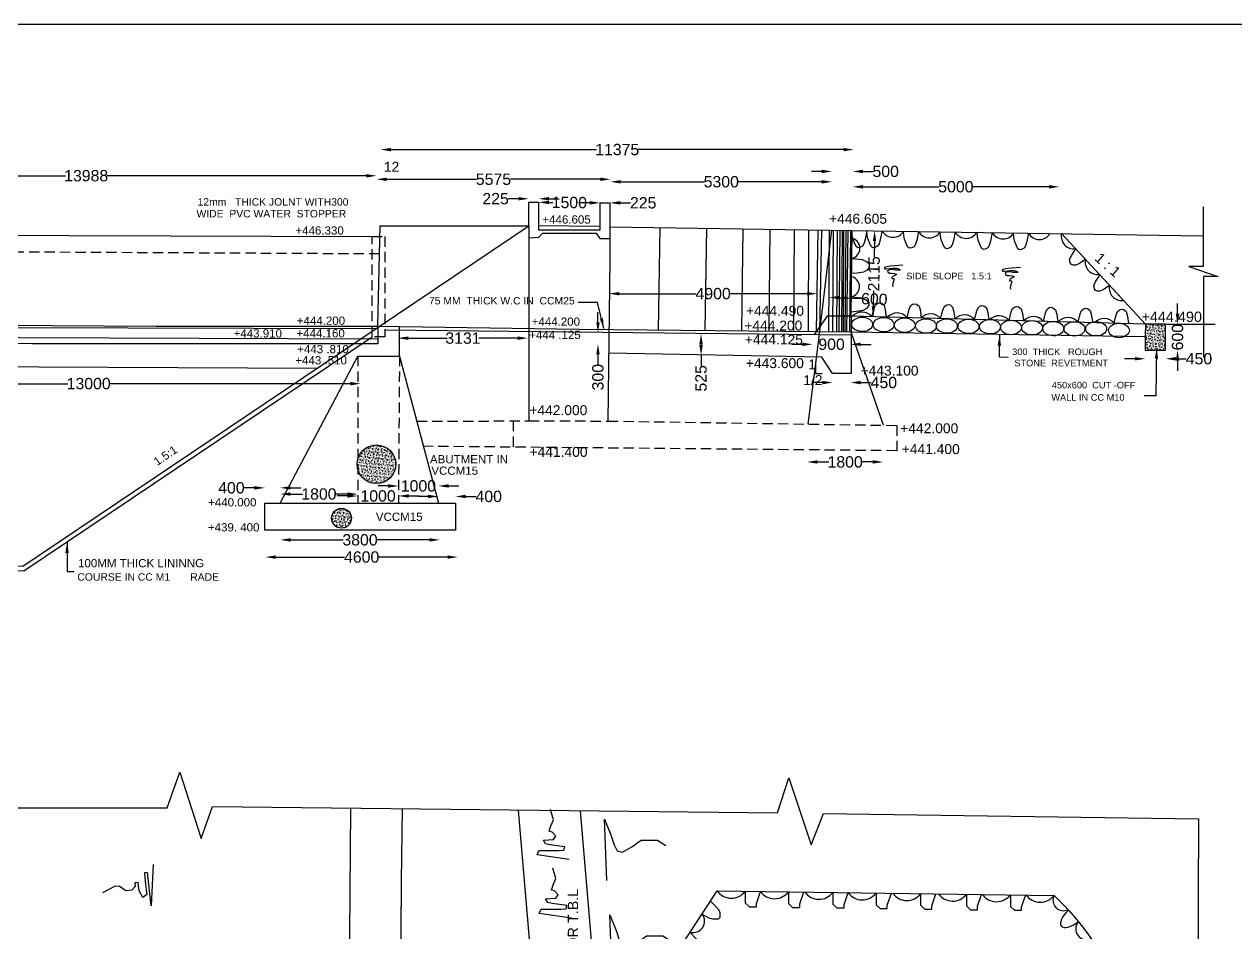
# Model space of a CAD drawing. Header units: millimetres. Extents: x 980 to 97004, y 2189 to 66609.
# Drawn here: x 49971 to 79366, y 44571 to 66609 of the extents above; entities that cross this region are included whole.
import ezdxf

# ---------------------------------------------------------------- set-up
doc = ezdxf.new("R2010")
doc.units = ezdxf.units.MM
doc.header["$MEASUREMENT"] = 0
doc.linetypes.add('DASHED', pattern=[0.75, 0.5, -0.25])
for name, color, linetype in [('DIM', 7, 'Continuous'), ('DWG', 7, 'Continuous'), ('TEXT', 7, 'Continuous')]:
    doc.layers.add(name, color=color, linetype=linetype)
doc.styles.get("Standard").update_dxf_attribs({"font": 'arial.ttf'})
doc.dimstyles.new('Civil', dxfattribs={"dimtxt": 275, "dimasz": 250, "dimexe": 0.1, "dimexo": 0.0625, "dimgap": 0.09, "dimtad": 0, "dimdec": 0, "dimzin": 12, "dimdsep": 46, "dimtxsty": 'Standard', "dimcen": 0.1, "dimse1": 1, "dimse2": 1, "dimadec": 0, "dimazin": 2, "dimtfac": 1, "dimtdec": 0, "dimtofl": 0, "dimtmove": 0, "dimatfit": 3, "dimfxl": 1, "dimfrac": 1, "dimtolj": 1, "dimtzin": 0, "dimarcsym": 0})

# ---------------------------------------------------------------- blocks, each defined once
blk = doc.blocks.new('*D17')
at = {"layer": 'Defpoints', "color": 0, "transparency": 16777216}
for p in [(44431, 62929), (58518, 62933), (58518, 62929)]:
    blk.add_point(p, dxfattribs=at)
at = {"layer": 'DIM', "color": 0, "lineweight": -2, "transparency": 16777216}
for p, q in [((44681, 62933), (50969, 62933)), ((58268, 62933), (51979, 62933))]:
    blk.add_line(p, q, dxfattribs=at)
at = {"layer": 'DIM', "color": 0, "transparency": 16777216}
for points in [[(44681, 62974), (44681, 62891), (44431, 62933)], [(58268, 62974), (58268, 62891), (58518, 62933)]]:
    blk.add_solid(points, dxfattribs=at)
at = {"layer": 'DIM', "color": 0, "transparency": 16777216, "insert": (51474, 62933), "char_height": 275, "attachment_point": 5}
blk.add_mtext('\\A1;13988', dxfattribs=at)
blk = doc.blocks.new('*D18')
at = {"layer": 'Defpoints', "color": 0, "transparency": 16777216}
for p in [(58518, 62933), (64195, 62933), (64195, 62847)]:
    blk.add_point(p, dxfattribs=at)
at = {"layer": 'DIM', "color": 0, "lineweight": -2, "transparency": 16777216}
for p, q in [((58768, 62847), (60945, 62847)), ((63945, 62847), (61768, 62847))]:
    blk.add_line(p, q, dxfattribs=at)
at = {"layer": 'DIM', "color": 0, "transparency": 16777216}
for points in [[(58768, 62889), (58768, 62805), (58518, 62847)], [(63945, 62889), (63945, 62805), (64195, 62847)]]:
    blk.add_solid(points, dxfattribs=at)
at = {"layer": 'DIM', "color": 0, "transparency": 16777216, "insert": (61356, 62847), "char_height": 275, "attachment_point": 5}
blk.add_mtext('\\A1;5575', dxfattribs=at)
blk = doc.blocks.new('*D19')
at = {"layer": 'Defpoints', "color": 0, "transparency": 16777216}
for p in [(64195, 62847), (69570, 62847), (69570, 62787)]:
    blk.add_point(p, dxfattribs=at)
at = {"layer": 'DIM', "color": 0, "lineweight": -2, "transparency": 16777216}
for p, q in [((64445, 62787), (66472, 62787)), ((69320, 62787), (67293, 62787))]:
    blk.add_line(p, q, dxfattribs=at)
at = {"layer": 'DIM', "color": 0, "transparency": 16777216}
for points in [[(64445, 62829), (64445, 62745), (64195, 62787)], [(69320, 62829), (69320, 62745), (69570, 62787)]]:
    blk.add_solid(points, dxfattribs=at)
at = {"layer": 'DIM', "color": 0, "transparency": 16777216, "insert": (66883, 62787), "char_height": 275, "attachment_point": 5}
blk.add_mtext('\\A1;5300', dxfattribs=at)
blk = doc.blocks.new('*D20')
at = {"layer": 'Defpoints', "color": 0, "transparency": 16777216}
for p in [(58616, 63580), (70099, 63580), (70099, 63568)]:
    blk.add_point(p, dxfattribs=at)
at = {"layer": 'DIM', "color": 0, "lineweight": -2, "transparency": 16777216}
for p, q in [((58866, 63568), (63852, 63568)), ((69849, 63568), (64863, 63568))]:
    blk.add_line(p, q, dxfattribs=at)
at = {"layer": 'DIM', "color": 0, "transparency": 16777216}
for points in [[(58866, 63609), (58866, 63526), (58616, 63568)], [(69849, 63609), (69849, 63526), (70099, 63568)]]:
    blk.add_solid(points, dxfattribs=at)
at = {"layer": 'DIM', "color": 0, "transparency": 16777216, "insert": (64358, 63568), "char_height": 275, "attachment_point": 5}
blk.add_mtext('\\A1;11375', dxfattribs=at)
blk = doc.blocks.new('*D21')
at = {"layer": 'Defpoints', "color": 0, "transparency": 16777216}
for p in [(70068, 63038), (69570, 62787), (70068, 62787)]:
    blk.add_point(p, dxfattribs=at)
at = {"layer": 'DIM', "color": 0, "lineweight": -2, "transparency": 16777216}
for p, q in [((69320, 63038), (69070, 63038)), ((70318, 63038), (70568, 63038))]:
    blk.add_line(p, q, dxfattribs=at)
at = {"layer": 'DIM', "color": 0, "transparency": 16777216}
for points in [[(69320, 63080), (69320, 62997), (69570, 63038)], [(70318, 63080), (70318, 62997), (70068, 63038)]]:
    blk.add_solid(points, dxfattribs=at)
at = {"layer": 'DIM', "color": 0, "transparency": 16777216, "insert": (70872, 63038), "char_height": 275, "attachment_point": 5}
blk.add_mtext('\\A1;500', dxfattribs=at)
blk = doc.blocks.new('*D22')
at = {"layer": 'Defpoints', "color": 0, "transparency": 16777216}
for p in [(70068, 62787), (75082, 62787), (75082, 62666)]:
    blk.add_point(p, dxfattribs=at)
at = {"layer": 'DIM', "color": 0, "lineweight": -2, "transparency": 16777216}
for p, q in [((70318, 62666), (72165, 62666)), ((74832, 62666), (72986, 62666))]:
    blk.add_line(p, q, dxfattribs=at)
at = {"layer": 'DIM', "color": 0, "transparency": 16777216}
for points in [[(70318, 62708), (70318, 62624), (70068, 62666)], [(74832, 62708), (74832, 62624), (75082, 62666)]]:
    blk.add_solid(points, dxfattribs=at)
at = {"layer": 'DIM', "color": 0, "transparency": 16777216, "insert": (72575, 62666), "char_height": 275, "attachment_point": 5}
blk.add_mtext('\\A1;5000', dxfattribs=at)
blk = doc.blocks.new('*D23')
at = {"layer": 'Defpoints', "color": 0, "transparency": 16777216}
for p in [(64163, 60049), (69209, 60073), (69209, 60049)]:
    blk.add_point(p, dxfattribs=at)
at = {"layer": 'DIM', "color": 0, "lineweight": -2, "transparency": 16777216}
for p, q in [((64413, 60073), (66270, 60073)), ((68959, 60073), (67102, 60073))]:
    blk.add_line(p, q, dxfattribs=at)
at = {"layer": 'DIM', "color": 0, "transparency": 16777216}
for points in [[(64413, 60114), (64413, 60031), (64163, 60073)], [(68959, 60114), (68959, 60031), (69209, 60073)]]:
    blk.add_solid(points, dxfattribs=at)
at = {"layer": 'DIM', "color": 0, "transparency": 16777216, "insert": (66686, 60073), "char_height": 275, "attachment_point": 5}
blk.add_mtext('\\A1;4900', dxfattribs=at)
blk = doc.blocks.new('*D24')
at = {"layer": 'Defpoints', "color": 0, "transparency": 16777216}
for p in [(69098, 58828), (70018, 58844), (70018, 58828)]:
    blk.add_point(p, dxfattribs=at)
at = {"layer": 'DIM', "color": 0, "lineweight": -2, "transparency": 16777216}
for p, q in [((68848, 58844), (68598, 58844)), ((70268, 58844), (70518, 58844))]:
    blk.add_line(p, q, dxfattribs=at)
at = {"layer": 'DIM', "color": 0, "transparency": 16777216}
for points in [[(68848, 58886), (68848, 58803), (69098, 58844)], [(70268, 58886), (70268, 58803), (70018, 58844)]]:
    blk.add_solid(points, dxfattribs=at)
at = {"layer": 'DIM', "color": 0, "transparency": 16777216, "insert": (69558, 58844), "char_height": 275, "attachment_point": 5}
blk.add_mtext('\\A1;900', dxfattribs=at)
blk = doc.blocks.new('*D25')
at = {"layer": 'Defpoints', "color": 0, "transparency": 16777216}
for p in [(66329, 59098), (66329, 58575), (66392, 58575)]:
    blk.add_point(p, dxfattribs=at)
at = {"layer": 'DIM', "color": 0, "lineweight": -2, "transparency": 16777216}
for p, q in [((66392, 58848), (66392, 58825)), ((66392, 58575), (66392, 58325))]:
    blk.add_line(p, q, dxfattribs=at)
at = {"layer": 'DIM', "color": 0, "transparency": 16777216}
for points in [[(66351, 58848), (66434, 58848), (66392, 59098)], [(66351, 58825), (66434, 58825), (66392, 58575)]]:
    blk.add_solid(points, dxfattribs=at)
at = {"layer": 'DIM', "color": 0, "transparency": 16777216, "insert": (66392, 58020), "char_height": 275, "attachment_point": 5, "rotation": 90}
blk.add_mtext('\\A1;525', dxfattribs=at)
blk = doc.blocks.new('*D26')
at = {"layer": 'Defpoints', "color": 0, "transparency": 16777216}
for p in [(69582, 57925), (70018, 57925), (70018, 57917)]:
    blk.add_point(p, dxfattribs=at)
at = {"layer": 'DIM', "color": 0, "lineweight": -2, "transparency": 16777216}
for p, q in [((69332, 57917), (69082, 57917)), ((70268, 57917), (70518, 57917))]:
    blk.add_line(p, q, dxfattribs=at)
at = {"layer": 'DIM', "color": 0, "transparency": 16777216}
for points in [[(69332, 57959), (69332, 57875), (69582, 57917)], [(70268, 57959), (70268, 57875), (70018, 57917)]]:
    blk.add_solid(points, dxfattribs=at)
at = {"layer": 'DIM', "color": 0, "transparency": 16777216, "insert": (70827, 57917), "char_height": 275, "attachment_point": 5}
blk.add_mtext('\\A1;450', dxfattribs=at)
blk = doc.blocks.new('*D27')
at = {"layer": 'Defpoints', "color": 0, "transparency": 16777216}
for p in [(63939, 59128), (63891, 58851), (63939, 58851)]:
    blk.add_point(p, dxfattribs=at)
at = {"layer": 'DIM', "color": 0, "lineweight": -2, "transparency": 16777216}
for p, q in [((63891, 59378), (63891, 59628)), ((63891, 58601), (63891, 58351))]:
    blk.add_line(p, q, dxfattribs=at)
at = {"layer": 'DIM', "color": 0, "transparency": 16777216}
for points in [[(63850, 59378), (63933, 59378), (63891, 59128)], [(63850, 58601), (63933, 58601), (63891, 58851)]]:
    blk.add_solid(points, dxfattribs=at)
at = {"layer": 'DIM', "color": 0, "transparency": 16777216, "insert": (63891, 58047), "char_height": 275, "attachment_point": 5, "rotation": 90}
blk.add_mtext('\\A1;300', dxfattribs=at)
blk = doc.blocks.new('*D28')
at = {"layer": 'Defpoints', "color": 0, "transparency": 16777216}
for p in [(59042, 58941), (62189, 58994), (62189, 58941)]:
    blk.add_point(p, dxfattribs=at)
at = {"layer": 'DIM', "color": 0, "lineweight": -2, "transparency": 16777216}
for p, q in [((59292, 58994), (60231, 58994)), ((61939, 58994), (61000, 58994))]:
    blk.add_line(p, q, dxfattribs=at)
at = {"layer": 'DIM', "color": 0, "transparency": 16777216}
for points in [[(59292, 59036), (59292, 58952), (59042, 58994)], [(61939, 59036), (61939, 58952), (62189, 58994)]]:
    blk.add_solid(points, dxfattribs=at)
at = {"layer": 'DIM', "color": 0, "transparency": 16777216, "insert": (60616, 58994), "char_height": 275, "attachment_point": 5}
blk.add_mtext('\\A1;3131', dxfattribs=at)
blk = doc.blocks.new('*D29')
at = {"layer": 'Defpoints', "color": 0, "transparency": 16777216}
for p in [(68966, 55945), (70809, 55991), (70809, 55945)]:
    blk.add_point(p, dxfattribs=at)
at = {"layer": 'DIM', "color": 0, "lineweight": -2, "transparency": 16777216}
for p, q in [((69216, 55991), (69490, 55991)), ((70559, 55991), (70285, 55991))]:
    blk.add_line(p, q, dxfattribs=at)
at = {"layer": 'DIM', "color": 0, "transparency": 16777216}
for points in [[(69216, 56033), (69216, 55950), (68966, 55991)], [(70559, 56033), (70559, 55950), (70809, 55991)]]:
    blk.add_solid(points, dxfattribs=at)
at = {"layer": 'DIM', "color": 0, "transparency": 16777216, "insert": (69888, 55991), "char_height": 275, "attachment_point": 5}
blk.add_mtext('\\A1;1800', dxfattribs=at)
blk = doc.blocks.new('*D30')
at = {"layer": 'Defpoints', "color": 0, "transparency": 16777216}
for p in [(55822, 53765), (60494, 53765), (60494, 53684)]:
    blk.add_point(p, dxfattribs=at)
at = {"layer": 'DIM', "color": 0, "lineweight": -2, "transparency": 16777216}
for p, q in [((56072, 53684), (57743, 53684)), ((60244, 53684), (58574, 53684))]:
    blk.add_line(p, q, dxfattribs=at)
at = {"layer": 'DIM', "color": 0, "transparency": 16777216}
for points in [[(56072, 53725), (56072, 53642), (55822, 53684)], [(60244, 53725), (60244, 53642), (60494, 53684)]]:
    blk.add_solid(points, dxfattribs=at)
at = {"layer": 'DIM', "color": 0, "transparency": 16777216, "insert": (58158, 53684), "char_height": 275, "attachment_point": 5}
blk.add_mtext('\\A1;4600', dxfattribs=at)
blk = doc.blocks.new('*D31')
at = {"layer": 'Defpoints', "color": 0, "transparency": 16777216}
for p in [(56182, 54101), (60054, 54101), (60054, 54101)]:
    blk.add_point(p, dxfattribs=at)
at = {"layer": 'DIM', "color": 0, "lineweight": -2, "transparency": 16777216}
for p, q in [((56432, 54101), (57708, 54101)), ((59804, 54101), (58528, 54101))]:
    blk.add_line(p, q, dxfattribs=at)
at = {"layer": 'DIM', "color": 0, "transparency": 16777216}
for points in [[(56432, 54142), (56432, 54059), (56182, 54101)], [(59804, 54142), (59804, 54059), (60054, 54101)]]:
    blk.add_solid(points, dxfattribs=at)
at = {"layer": 'DIM', "color": 0, "transparency": 16777216, "insert": (58118, 54101), "char_height": 275, "attachment_point": 5}
blk.add_mtext('\\A1;3800', dxfattribs=at)
blk = doc.blocks.new('*D32')
at = {"layer": 'Defpoints', "color": 0, "transparency": 16777216}
for p in [(60019, 54989), (60432, 55154), (60432, 54989)]:
    blk.add_point(p, dxfattribs=at)
at = {"layer": 'DIM', "color": 0, "lineweight": -2, "transparency": 16777216}
for p, q in [((59769, 55154), (59519, 55154)), ((60682, 55154), (60932, 55154))]:
    blk.add_line(p, q, dxfattribs=at)
at = {"layer": 'DIM', "color": 0, "transparency": 16777216}
for points in [[(59769, 55196), (59769, 55113), (60019, 55154)], [(60682, 55196), (60682, 55113), (60432, 55154)]]:
    blk.add_solid(points, dxfattribs=at)
at = {"layer": 'DIM', "color": 0, "transparency": 16777216, "insert": (61241, 55154), "char_height": 275, "attachment_point": 5}
blk.add_mtext('\\A1;400', dxfattribs=at)
blk = doc.blocks.new('*D33')
at = {"layer": 'Defpoints', "color": 0, "transparency": 16777216}
for p in [(55806, 55363), (55806, 54989), (56181, 54989)]:
    blk.add_point(p, dxfattribs=at)
at = {"layer": 'DIM', "color": 0, "lineweight": -2, "transparency": 16777216}
for p, q in [((55556, 55363), (55306, 55363)), ((56431, 55363), (56681, 55363))]:
    blk.add_line(p, q, dxfattribs=at)
at = {"layer": 'DIM', "color": 0, "transparency": 16777216}
for points in [[(55556, 55405), (55556, 55321), (55806, 55363)], [(56431, 55405), (56431, 55321), (56181, 55363)]]:
    blk.add_solid(points, dxfattribs=at)
at = {"layer": 'DIM', "color": 0, "transparency": 16777216, "insert": (54997, 55363), "char_height": 275, "attachment_point": 5}
blk.add_mtext('\\A1;400', dxfattribs=at)
blk = doc.blocks.new('*D34')
at = {"layer": 'Defpoints', "color": 0, "transparency": 16777216}
for p in [(56181, 54989), (58061, 55212), (58061, 54989)]:
    blk.add_point(p, dxfattribs=at)
at = {"layer": 'DIM', "color": 0, "lineweight": -2, "transparency": 16777216}
for p, q in [((56431, 55212), (56724, 55212)), ((57811, 55212), (57519, 55212))]:
    blk.add_line(p, q, dxfattribs=at)
at = {"layer": 'DIM', "color": 0, "transparency": 16777216}
for points in [[(56431, 55254), (56431, 55171), (56181, 55212)], [(57811, 55254), (57811, 55171), (58061, 55212)]]:
    blk.add_solid(points, dxfattribs=at)
at = {"layer": 'DIM', "color": 0, "transparency": 16777216, "insert": (57121, 55212), "char_height": 275, "attachment_point": 5}
blk.add_mtext('\\A1;1800', dxfattribs=at)
blk = doc.blocks.new('*D35')
at = {"layer": 'Defpoints', "color": 0, "transparency": 16777216}
for p in [(58061, 54989), (59050, 55166), (59050, 54989)]:
    blk.add_point(p, dxfattribs=at)
at = {"layer": 'DIM', "color": 0, "lineweight": -2, "transparency": 16777216}
for p, q in [((57811, 55166), (57561, 55166)), ((59300, 55166), (59550, 55166))]:
    blk.add_line(p, q, dxfattribs=at)
at = {"layer": 'DIM', "color": 0, "transparency": 16777216}
for points in [[(57811, 55207), (57811, 55124), (58061, 55166)], [(59300, 55207), (59300, 55124), (59050, 55166)]]:
    blk.add_solid(points, dxfattribs=at)
at = {"layer": 'DIM', "color": 0, "transparency": 16777216, "insert": (58556, 55166), "char_height": 275, "attachment_point": 5}
blk.add_mtext('\\A1;1000', dxfattribs=at)
blk = doc.blocks.new('*D36')
at = {"layer": 'Defpoints', "color": 0, "transparency": 16777216}
for p in [(60019, 55409), (59050, 54989), (60019, 54989)]:
    blk.add_point(p, dxfattribs=at)
at = {"layer": 'DIM', "color": 0, "lineweight": -2, "transparency": 16777216}
for p, q in [((58800, 55409), (58550, 55409)), ((60269, 55409), (60519, 55409))]:
    blk.add_line(p, q, dxfattribs=at)
at = {"layer": 'DIM', "color": 0, "transparency": 16777216}
for points in [[(58800, 55451), (58800, 55367), (59050, 55409)], [(60269, 55451), (60269, 55367), (60019, 55409)]]:
    blk.add_solid(points, dxfattribs=at)
at = {"layer": 'DIM', "color": 0, "transparency": 16777216, "insert": (59535, 55409), "char_height": 275, "attachment_point": 5}
blk.add_mtext('\\A1;1000', dxfattribs=at)
blk = doc.blocks.new('*D37')
at = {"layer": 'Defpoints', "color": 0, "transparency": 16777216}
for p in [(44933, 57958), (58134, 57958), (58134, 57890)]:
    blk.add_point(p, dxfattribs=at)
at = {"layer": 'DIM', "color": 0, "lineweight": -2, "transparency": 16777216}
for p, q in [((45183, 57890), (51030, 57890)), ((57884, 57890), (52038, 57890))]:
    blk.add_line(p, q, dxfattribs=at)
at = {"layer": 'DIM', "color": 0, "transparency": 16777216}
for points in [[(45183, 57932), (45183, 57848), (44933, 57890)], [(57884, 57932), (57884, 57848), (58134, 57890)]]:
    blk.add_solid(points, dxfattribs=at)
at = {"layer": 'DIM', "color": 0, "transparency": 16777216, "insert": (51534, 57890), "char_height": 275, "attachment_point": 5}
blk.add_mtext('\\A1;13000', dxfattribs=at)
blk = doc.blocks.new('*D55')
at = {"layer": 'Defpoints', "color": 0, "transparency": 16777216}
for p in [(62214, 62376), (62214, 62289), (62451, 62289)]:
    blk.add_point(p, dxfattribs=at)
at = {"layer": 'DIM', "color": 0, "lineweight": -2, "transparency": 16777216}
for p, q in [((61964, 62376), (61714, 62376)), ((62701, 62376), (62951, 62376))]:
    blk.add_line(p, q, dxfattribs=at)
at = {"layer": 'DIM', "color": 0, "transparency": 16777216}
for points in [[(61964, 62418), (61964, 62335), (62214, 62376)], [(62701, 62418), (62701, 62335), (62451, 62376)]]:
    blk.add_solid(points, dxfattribs=at)
at = {"layer": 'DIM', "color": 0, "transparency": 16777216, "insert": (61407, 62376), "char_height": 275, "attachment_point": 5}
blk.add_mtext('\\A1;225', dxfattribs=at)
blk = doc.blocks.new('*D56')
at = {"layer": 'Defpoints', "color": 0, "transparency": 16777216}
for p in [(62451, 62289), (63942, 62276), (63942, 62276)]:
    blk.add_point(p, dxfattribs=at)
at = {"layer": 'DIM', "color": 0, "lineweight": -2, "transparency": 16777216}
for p, q in [((62701, 62287), (62799, 62286)), ((63692, 62279), (63594, 62279))]:
    blk.add_line(p, q, dxfattribs=at)
at = {"layer": 'DIM', "color": 0, "transparency": 16777216}
for points in [[(62702, 62329), (62701, 62245), (62451, 62289)], [(63692, 62320), (63692, 62237), (63942, 62276)]]:
    blk.add_solid(points, dxfattribs=at)
at = {"layer": 'DIM', "color": 0, "transparency": 16777216, "insert": (63197, 62283), "char_height": 275, "attachment_point": 5, "rotation": 359.5009}
blk.add_mtext('\\A1;1500', dxfattribs=at)
blk = doc.blocks.new('*D57')
at = {"layer": 'Defpoints', "color": 0, "transparency": 16777216}
for p in [(63942, 62276), (64180, 62276), (64180, 62276)]:
    blk.add_point(p, dxfattribs=at)
at = {"layer": 'DIM', "color": 0, "lineweight": -2, "transparency": 16777216}
for p, q in [((63692, 62276), (63442, 62276)), ((64430, 62276), (64680, 62276))]:
    blk.add_line(p, q, dxfattribs=at)
at = {"layer": 'DIM', "color": 0, "transparency": 16777216}
for points in [[(63692, 62318), (63692, 62235), (63942, 62276)], [(64430, 62318), (64430, 62235), (64180, 62276)]]:
    blk.add_solid(points, dxfattribs=at)
at = {"layer": 'DIM', "color": 0, "transparency": 16777216, "insert": (64988, 62276), "char_height": 275, "attachment_point": 5}
blk.add_mtext('\\A1;225', dxfattribs=at)
blk = doc.blocks.new('*D58')
at = {"layer": 'Defpoints', "color": 0, "transparency": 16777216}
for p in [(77664, 59335), (77664, 58701), (77953, 58701)]:
    blk.add_point(p, dxfattribs=at)
at = {"layer": 'DIM', "color": 0, "lineweight": -2, "transparency": 16777216}
for p, q in [((77953, 59585), (77953, 59835)), ((77953, 58451), (77953, 58201))]:
    blk.add_line(p, q, dxfattribs=at)
at = {"layer": 'DIM', "color": 0, "transparency": 16777216}
for points in [[(77911, 59585), (77994, 59585), (77953, 59335)], [(77911, 58451), (77994, 58451), (77953, 58701)]]:
    blk.add_solid(points, dxfattribs=at)
at = {"layer": 'DIM', "color": 0, "transparency": 16777216, "insert": (77953, 59018), "char_height": 275, "attachment_point": 5, "rotation": 90}
blk.add_mtext('\\A1;600', dxfattribs=at)
blk = doc.blocks.new('*D59')
at = {"layer": 'Defpoints', "color": 0, "transparency": 16777216}
for p in [(77170, 58701), (77664, 58701), (77664, 58494)]:
    blk.add_point(p, dxfattribs=at)
at = {"layer": 'DIM', "color": 0, "lineweight": -2, "transparency": 16777216}
for p, q in [((76920, 58494), (76670, 58494)), ((77914, 58494), (78164, 58494))]:
    blk.add_line(p, q, dxfattribs=at)
at = {"layer": 'DIM', "color": 0, "transparency": 16777216}
for points in [[(76920, 58536), (76920, 58453), (77170, 58494)], [(77914, 58536), (77914, 58453), (77664, 58494)]]:
    blk.add_solid(points, dxfattribs=at)
at = {"layer": 'DIM', "color": 0, "transparency": 16777216, "insert": (78473, 58494), "char_height": 275, "attachment_point": 5}
blk.add_mtext('\\A1;450', dxfattribs=at)
blk = doc.blocks.new('*D60')
at = {"layer": 'Defpoints', "color": 0, "transparency": 16777216}
for p in [(70573, 61599), (70604, 61598), (70540, 59512)]:
    blk.add_point(p, dxfattribs=at)
at = {"layer": 'DIM', "color": 0, "lineweight": -2, "transparency": 16777216}
for p, q in [((70600, 61348), (70594, 60969)), ((70575, 59762), (70581, 60141))]:
    blk.add_line(p, q, dxfattribs=at)
at = {"layer": 'DIM', "color": 0, "transparency": 16777216}
for points in [[(70559, 61349), (70642, 61348), (70604, 61598)], [(70533, 59763), (70617, 59761), (70571, 59512)]]:
    blk.add_solid(points, dxfattribs=at)
at = {"layer": 'DIM', "color": 0, "transparency": 16777216, "insert": (70588, 60555), "char_height": 275, "attachment_point": 5, "rotation": 89.0844}
blk.add_mtext('\\A1;2115', dxfattribs=at)
blk = doc.blocks.new('*D189')
at = {"layer": 'Defpoints', "color": 0, "transparency": 16777216}
for p in [(69488, 59861), (70037, 59839), (70042, 59964)]:
    blk.add_point(p, dxfattribs=at)
at = {"layer": 'DIM', "color": 0, "lineweight": -2, "transparency": 16777216}
for p, q in [((69743, 59976), (69793, 59974)), ((70042, 59964), (70292, 59954))]:
    blk.add_line(p, q, dxfattribs=at)
at = {"layer": 'DIM', "color": 0, "transparency": 16777216}
for points in [[(69744, 60018), (69741, 59935), (69493, 59986)], [(69794, 60016), (69791, 59933), (70042, 59964)]]:
    blk.add_solid(points, dxfattribs=at)
at = {"layer": 'DIM', "color": 0, "transparency": 16777216, "insert": (70596, 59942), "char_height": 275, "attachment_point": 5, "rotation": 357.6931}
blk.add_mtext('\\A1;600', dxfattribs=at)

msp = doc.modelspace()

# ---------------------------------------------------------------- hatches: boundary and pattern name
at = {"layer": 'DWG'}
h = msp.add_hatch(dxfattribs=at)
h.set_pattern_fill('AR-CONC', color=256, scale=10)
h.set_pattern_definition([(50, (0, 0), (71.72602, -6.275213), [7.5, -82.5]), (355, (0, 0), (-13.875133, 75.219213), [6, -66]), (100.451444, (5.98, -0.52), (57.850885, 68.944), [6.37402, -70.11421]), (46.1842, (0, 20), (106.72413, -16.55193), [11.25, -123.75]), (96.63564, (8.89, 18.62), (93.4662, 97.41186), [9.56103, -105.17138]), (351.18416, (0, 20), (93.4662, 97.41186), [9, -99]), (21, (10, 15), (59.690705, -40.26189), [7.5, -82.5]), (326, (10, 15), (24.331533, 72.515005), [6, -66]), (71.451445, (14.974, 11.645), (84.02224, 32.253115), [6.37402, -70.11421]), (37.5, (0, 0), (1.2159855, 33.2893854), [0, -65.2, 0, -67, 0, -66.25]), (7.5, (0, 0), (26.306954, 39.441171), [0, -38.2, 0, -63.7, 0, -25.25]), (327.5, (-22.3, 0), (53.3822436, -2.255487), [0, -25, 0, -78, 0, -103.5]), (317.5, (-32.3, 0), (58.318617, 10.010498), [0, -32.5, 0, -51.8, 0, -73.5])])
h.paths.add_polyline_path([(77664, 59335.4), (77175.5, 59335.4), (77169.6, 59035.7), (77169.6, 58700.6), (77664, 58700.6)])
h = msp.add_hatch(dxfattribs=at)
h.set_pattern_fill('AR-CONC', color=256, scale=10, style=0)
h.set_pattern_definition([(50, (0, 0), (71.72602, -6.275213), [7.5, -82.5]), (355, (0, 0), (-13.875133, 75.219213), [6, -66]), (100.4514, (5.98, -0.52), (57.85094, 68.943954), [6.37402, -70.11421]), (46.1842, (0, 20), (106.724105, -16.5519), [11.25, -123.75]), (96.6356, (8.89, 18.62), (93.46627, 97.41179), [9.56103, -105.1713]), (351.1842, (0, 20), (93.4662, 97.41186), [9, -99]), (21, (10, 15), (59.690705, -40.26189), [7.5, -82.5]), (326, (10, 15), (24.33153, 72.515005), [6, -66]), (71.4514, (14.974, 11.645), (84.02226, 32.25305), [6.37402, -70.11421]), (37.5, (0, 0), (1.2159855, 33.289385), [0, -65.2, 0, -67, 0, -66.25]), (7.5, (0, 0), (26.306954, 39.441171), [0, -38.2, 0, -63.7, 0, -25.25]), (327.5, (-22.3, 0), (53.382244, -2.255487), [0, -25, 0, -78, 0, -103.5]), (317.5, (-32.3, 0), (58.318617, 10.010498), [0, -32.5, 0, -51.8, 0, -73.5])])
h.paths.add_polyline_path([(58061.7, 56046.5), (58061.6, 55822.5, 0.8862358), (58984.9, 55934.2, 0.8857736)])
h = msp.add_hatch(dxfattribs=at)
h.set_pattern_fill('AR-CONC', color=256, scale=10)
h.set_pattern_definition([(50, (27361.27, -1434.97), (71.72602, -6.275213), [7.5, -82.5]), (355, (27361.27, -1434.97), (-13.87513, 75.21921), [6, -66]), (100.45144, (27367.25, -1435.49), (57.850885, 68.944), [6.37402, -70.11421]), (46.1842, (27361.27, -1414.97), (106.72413, -16.55193), [11.25, -123.75]), (96.63564, (27370.17, -1416.35), (93.4662, 97.41186), [9.56103, -105.17138]), (351.18416, (27361.27, -1414.97), (93.4662, 97.41186), [9, -99]), (21, (27371.27, -1419.97), (59.690705, -40.26189), [7.5, -82.5]), (326, (27371.27, -1419.97), (24.33153, 72.515005), [6, -66]), (71.45144, (27376.25, -1423.32), (84.02224, 32.253115), [6.37402, -70.11421]), (37.5, (27361.273, -1434.968), (1.215986, 33.289385), [0, -65.2, 0, -67, 0, -66.25]), (7.5, (27361.273, -1434.968), (26.306954, 39.441171), [0, -38.2, 0, -63.7, 0, -25.25]), (327.5, (27338.973, -1434.968), (53.382244, -2.255487), [0, -25, 0, -78, 0, -103.5]), (317.5, (27328.973, -1434.97), (58.318617, 10.010498), [0, -32.5, 0, -51.8, 0, -73.5])])
h.paths.add_polyline_path([(57909.3, 54626.1, 1), (57429, 54626.1, 1)])

# ---------------------------------------------------------------- linework, layer by layer
msp.add_lwpolyline([(97003.8, 2188.9), (979.6, 2188.9), (979.6, 66608.7), (97003.8, 66608.7)], close=True)
at = {"layer": 'DIM'}
msp.add_lwpolyline([(69171.5, 58418.9), (69171.5, 58139.8), (69333.3, 58139.8)], dxfattribs=at)
at = {"layer": 'DWG'}
for points in [[(29720.6, 59339.6), (29788.4, 59388.2), (46417.6, 59264.2), (58546.6, 59228.6), (58546.6, 58858.8), (50172.7, 58858.8), (45352.7, 58908.9), (40879.5, 58966.4), (34760.8, 58966.4), (30276.7, 59037.7), (30276.7, 62039.1), (26408.7, 62039.1), (26381.9, 57195.7)], [(26408.7, 62039.1), (38839.6, 53518.5), (49938.7, 53462.2), (62213.9, 61722.3), (62213.9, 62289.3), (62451.4, 62289.3), (62451.4, 61622.8), (63941.9, 61622.8), (63941.9, 62276.3), (64180.3, 62276.3), (64180.3, 60904.4), (64133.1, 56983.7)], [(78572.7, 62176.7), (78572.7, 60734.2), (78229.7, 60734.2), (78933.7, 60490.8), (78581.7, 60490.8), (78581.7, 58525.4)], [(62451.4, 61730.5), (63941.9, 61708.2)], [(12333.1, 59190.7), (4724.2, 59190.7), (4724.2, 59477.1), (13052.3, 59477.1), (27447.6, 59440.8), (31135.5, 59422.4), (34075.8, 59405.2), (38000.6, 59378.5), (53168.9, 59286.8), (58546.6, 59286.8), (58604, 61722.3), (62213.9, 61722.3), (62213.9, 56987.9)], [(30475, 61617), (36339.9, 61530.2), (58408.8, 61459.9)], [(62213.9, 61429.3), (62456.9, 61443.4), (62548.9, 61542.5), (63844.8, 61542.5), (63936.8, 61411.6), (64180.3, 61411.6)], [(64180.3, 61694.5), (78572.7, 61479.2)], [(65394.3, 61676.4), (65354.4, 59193.3)], [(66489.1, 59182.1), (66536.1, 61659.3)], [(67409.7, 61646.2), (67374.7, 59173.4)], [(68043, 59166.9), (68072.6, 61636.3)], [(68654.9, 61627.6), (68635.2, 59161)], [(69001.2, 61622.4), (68988.3, 59157.6)], [(68993.2, 56909.1), (69271.2, 59154.8), (69322.3, 61617.6)], [(69196.8, 59164.5), (69236.5, 61618.9)], [(69271.2, 59154.8), (69563.2, 61614)], [(69496.9, 61615), (69483, 59152.7)], [(69593.4, 59151.6), (69609.8, 61613.3)], [(69698.3, 61612), (69676.2, 59150.8)], [(69745.2, 59150.1), (69764.5, 61611)], [(69813.9, 61610.2), (69797.5, 59149.6)], [(69844.4, 59149.2), (69855.6, 61609.6)], [(69908.3, 61608.8), (69883, 59148.8)], [(69930, 59148.3), (69957.8, 61608.1)], [(70021.3, 61607.1), (69993.4, 59147.7)], [(70034.1, 59525.9), (70060, 61606.6)], [(70417.6, 61595.7), (70375.3, 61388.2), (70345.3, 61283.4), (70306.3, 61226.5), (70246.3, 61196.5), (70195.4, 61187.5), (70153.4, 61217.5), (70114.4, 61307.3), (70075.4, 61409.1), (70057.4, 61493), (70051.6, 61601.2)], [(70783.5, 61595.7), (70741.2, 61388.2), (70711.2, 61283.4), (70672.3, 61226.5), (70612.3, 61196.5), (70561.3, 61187.5), (70519.4, 61217.5), (70480.4, 61307.3), (70441.4, 61409.1), (70423.4, 61493), (70417.6, 61601.2)], [(71671.5, 61582.5), (71629.2, 61374.9), (71599.2, 61270.1), (71560.2, 61213.2), (71500.3, 61183.2), (71449.3, 61174.3), (71407.3, 61204.2), (71368.3, 61294), (71329.4, 61395.9), (71311.4, 61479.7), (71305.5, 61587.9)], [(72560, 61569.2), (72517.7, 61361.6), (72487.7, 61256.8), (72448.7, 61199.9), (72388.8, 61169.9), (72337.8, 61161), (72295.8, 61190.9), (72256.9, 61280.8), (72217.9, 61382.6), (72199.9, 61466.4), (72194, 61574.6)], [(73458.5, 61555.7), (73416.2, 61348.2), (73386.2, 61243.4), (73347.2, 61186.5), (73287.3, 61156.5), (73236.3, 61147.5), (73194.3, 61177.5), (73155.3, 61267.3), (73116.4, 61369.1), (73098.4, 61453), (73092.5, 61561.2)], [(74340.4, 61542.5), (74298.1, 61335), (74268.1, 61230.2), (74229.2, 61173.3), (74169.2, 61143.3), (74118.2, 61134.3), (74076.2, 61164.3), (74037.3, 61254.1), (73998.3, 61355.9), (73980.3, 61439.8), (73974.4, 61548)], [(75139.4, 61530.6), (77175.5, 59335.4)], [(75139.4, 61530.6), (76590.7, 59966)], [(75719, 60905.7), (75562.1, 60800.3), (75486.3, 60761.3), (75426.2, 60763.2), (75379.5, 60784.1), (75349.9, 60824.2), (75334.2, 60903.2), (75387.8, 61009.9), (75454.6, 61108.4), (75479.7, 61163.7)], [(70051.6, 60930.1), (70298.6, 60905.5), (70407.4, 60853.2), (70471.8, 60804.9), (70471.8, 60756.6), (70471.8, 60712.4), (70471.8, 60712.4), (70419.5, 60644), (70330.8, 60591.7), (70177.8, 60567.9), (70046.9, 60558.6)], [(71290.1, 60763.4), (70979.1, 60742.9), (70866.3, 60715.6), (70842.4, 60708.7), (70838.9, 60684.9), (70856, 60674.6), (70897, 60674.6), (70975.6, 60684.9), (71044, 60691.7), (71095.3, 60691.7), (71136.3, 60688.3), (71184.1, 60678), (71211.5, 60667.8), (71221.7, 60654.1), (71211.5, 60643.9), (71153.4, 60640.5), (71098.7, 60643.9), (71047.4, 60657.5), (70989.3, 60657.5), (70948.3, 60647.3), (70917.5, 60630.2), (70921, 60596.1), (70962, 60572.2), (71013.2, 60568.8), (71088.4, 60565.4), (71122.6, 60555.1), (71132.9, 60534.7), (71091.8, 60510.8), (71054.2, 60497.1), (71023.5, 60463), (71030.3, 60442.5), (71061.1, 60442.5), (71071.3, 60442.5), (71074.8, 60408.4), (71057.7, 60374.2), (71047.4, 60323), (71040.6, 60275.2), (71044, 60241.1)], [(74145.1, 60707.4), (73834.1, 60687), (73721.3, 60659.7), (73697.4, 60652.8), (73694, 60628.9), (73711, 60618.7), (73752.1, 60618.7), (73830.7, 60628.9), (73899, 60635.8), (73950.3, 60635.8), (73991.3, 60632.4), (74039.1, 60622.1), (74066.5, 60611.9), (74076.7, 60598.2), (74066.5, 60588), (74008.4, 60584.6), (73953.7, 60588), (73902.4, 60601.6), (73844.3, 60601.6), (73803.3, 60591.4), (73772.6, 60574.3), (73776, 60540.2), (73817, 60516.3), (73868.3, 60512.9), (73943.4, 60509.5), (73977.6, 60499.2), (73987.9, 60478.7), (73946.9, 60454.8), (73909.3, 60441.2), (73878.5, 60407.1), (73885.3, 60386.6), (73916.1, 60386.6), (73926.4, 60386.6), (73929.8, 60352.4), (73912.7, 60318.3), (73902.4, 60267.1), (73895.6, 60219.3), (73899, 60185.2)], [(76303.9, 60275.1), (76147, 60169.7), (76071.2, 60130.7), (76011.1, 60132.7), (75964.4, 60153.5), (75934.7, 60193.6), (75919.1, 60272.6), (75972.7, 60379.4), (76039.5, 60477.8), (76064.6, 60533.1)], [(70040, 60000.1), (70287, 59975.5), (70395.8, 59923.2), (70460.3, 59875), (70460.3, 59826.7), (70460.3, 59782.4), (70460.3, 59782.4), (70407.9, 59714), (70319.3, 59661.7), (70166.2, 59637.9), (70035.4, 59628.6)], [(70539.8, 59512.4), (70593.5, 59719.9), (70624.3, 59799.4), (70670.5, 59837.9), (70719.3, 59853.3), (70768.1, 59843), (70832.2, 59794.3), (70863.1, 59678.9), (70878.5, 59560.9), (70896.4, 59502.9)], [(71389.4, 59489.7), (71443.1, 59697.3), (71473.9, 59776.7), (71520.1, 59815.2), (71568.9, 59830.6), (71617.6, 59820.3), (71681.8, 59771.6), (71712.6, 59656.2), (71728, 59538.3), (71746, 59480.2)], [(72204.5, 59468), (72258.2, 59675.5), (72289, 59755), (72335.3, 59793.5), (72384, 59808.9), (72432.8, 59798.6), (72497, 59749.9), (72527.8, 59634.5), (72543.2, 59516.5), (72561.1, 59458.5)], [(73028.9, 59446), (73082.6, 59653.5), (73113.4, 59733), (73159.6, 59771.5), (73208.4, 59786.9), (73257.2, 59776.6), (73321.3, 59727.9), (73352.1, 59612.5), (73367.5, 59494.6), (73385.5, 59436.5)], [(73865.8, 59423.7), (73919.5, 59631.2), (73950.3, 59710.7), (73996.5, 59749.2), (74045.3, 59764.6), (74094, 59754.3), (74158.2, 59705.6), (74189, 59590.2), (74204.4, 59472.2), (74222.4, 59414.2)], [(74699.2, 59401.5), (74752.9, 59609), (74783.7, 59688.5), (74829.9, 59727), (74878.7, 59742.3), (74927.5, 59732.1), (74991.7, 59683.4), (75022.5, 59568), (75037.9, 59450), (75055.8, 59391.9)], [(75538.9, 59379.1), (75592.6, 59586.6), (75623.4, 59666.1), (75669.6, 59704.6), (75718.4, 59720), (75767.2, 59709.7), (75831.3, 59661), (75862.2, 59545.6), (75877.6, 59427.6), (75895.5, 59369.6)], [(76413, 59355.8), (76466.7, 59563.3), (76497.5, 59642.8), (76543.7, 59681.3), (76592.5, 59696.6), (76641.3, 59686.4), (76705.5, 59637.7), (76736.3, 59522.3), (76751.7, 59404.3), (76769.6, 59346.2)], [(77175.5, 59335.4), (70034.1, 59525.9), (70034.1, 58139.6), (69581.8, 58139.6), (69321.6, 58529.5), (64152.9, 58628.8)], [(70034.1, 59525.9), (69454.4, 59525.9), (69138, 59082.1)], [(30276.7, 59126), (34658.2, 59069.9), (58546.6, 58979.3)], [(58546.6, 59286.8), (63432.7, 59212.2), (70027, 59147.4), (77169.6, 59035.7), (77169.6, 58700.6), (77664, 58700.6), (77664, 59335.4), (77175.5, 59335.4), (77169.6, 59035.7)], [(58718.5, 59192.5), (70034.1, 59072.6)], [(59074.5, 58560.9), (59074.5, 59278.8)], [(70027, 59147.4), (70810.9, 56894.6)], [(77664, 59335.4), (78863.7, 59335.4)], [(30784.4, 58936.6), (38819, 53406.5), (49963.6, 53348.9), (58408.8, 59027.4)], [(56181.4, 54989.2), (58063, 58560.9), (59074.5, 58560.9), (60019.2, 54989.2)], [(31733.5, 58389.3), (57081, 58268.3)], [(49169.4, 47598.1), (53439.5, 47598.1), (53749.7, 48464.6), (54266.8, 46859.8), (54537.2, 47630.4), (68247.4, 47478.6), (68525.8, 48328.7), (69066.7, 46707.9), (69361, 47462.7), (78460.8, 47334.4), (78334.1, 16437.2), (71622.4, 16540.1), (71367.9, 15801.2), (70787.2, 17366.3), (70500.9, 16500.3), (52968, 16684.3), (52705.5, 15921.6), (52641.9, 17502.6), (52323.7, 16668.4), (36250, 16739.3)], [(57884.4, 47593.3), (57801.3, 36327.3), (58099.7, 34643.2)], [(59052.5, 34643.2), (59124.4, 45834.2), (59151.5, 47579.3)], [(62218, 29709), (62312, 43458.9), (61960.3, 47548.2)], [(63192.5, 46351.6), (62414.3, 46459.6), (62457.6, 46567.5), (62533.2, 46567.5), (62760.2, 46567.5), (62943.9, 46567.5), (63062.8, 46578.3), (63084.4, 46653.9), (62727.8, 46707.9), (62619.7, 46729.5), (62565.7, 46815.8), (62814.2, 46837.4), (62868.3, 46913), (62781.8, 47010.2), (62706.2, 47031.8), (62749.4, 47161.3), (62814.2, 47312.5), (62738.6, 47560.8)], [(63461.4, 47531.6), (63806.4, 43430.6), (63806.4, 41025), (63780.5, 33823.8), (63726.7, 29697)], [(64108.7, 45840.9), (64049.6, 47327.6), (64203.2, 46950), (64285.8, 46702.2), (64356.7, 46560.6), (64486.6, 46525.2), (64711.1, 46655), (64935.5, 46820.2), (65077.2, 46820.2), (65337.1, 46820.2), (65537.9, 46690.4)], [(53103.3, 46224.7), (53050.1, 45228.3), (52964.6, 46030.4), (52885.8, 46022), (52885.8, 46022), (52897, 45916.8), (52915.9, 45739.3), (52929.2, 45614.4), (52941.8, 45496), (52849.6, 45426.4), (52849.6, 45426.4), (52759.2, 45589.6), (52747.3, 45701.4), (52737.5, 45793.4), (52652.1, 45784.4), (52652.1, 45784.4), (52661.9, 45692.3), (52578.4, 45603.6), (52578.4, 45603.6), (52433.9, 45588.2), (52433.9, 45588.2), (52275.4, 45704.3), (52163.8, 45692.4), (51867.8, 45541.2)], [(63246.6, 44926.4), (62468.4, 45034.4), (62511.6, 45142.4), (62587.3, 45142.4), (62814.2, 45142.4), (62998, 45142.4), (63116.9, 45153.2), (63138.5, 45228.8), (62781.8, 45282.7), (62673.7, 45304.3), (62619.7, 45390.7), (62868.3, 45412.3), (62922.3, 45487.9), (62835.9, 45585), (62760.2, 45606.6), (62803.4, 45736.2), (62868.3, 45887.3), (62792.6, 46135.7)], [(67461.5, 45578), (67461.5, 45294), (67563.9, 45201.2), (67622.5, 45201.2), (67622.5, 45201.2), (67734.8, 45201.2), (67734.8, 45284.2), (67832.8, 45573)], [(68512, 45564), (68512, 45280), (68614.4, 45187.3), (68673, 45187.3), (68673, 45187.3), (68785.4, 45187.3), (68785.4, 45270.2), (68883.3, 45559)], [(66417.4, 45025.3), (66581.4, 44931), (66681.4, 44907.6), (66760.1, 44907.6), (66819.6, 44907.6), (66853.6, 44950.1), (66853.6, 44988.3), (66853.6, 45054.2), (66826, 45130.7), (66753.7, 45205), (66623.2, 45340.6)], [(69588.3, 45549.6), (69588.3, 45265.7), (69690.6, 45172.9), (69749.3, 45172.9), (69749.3, 45172.9), (69861.6, 45172.9), (69861.6, 45255.9), (69959.5, 45544.7)], [(70638.4, 45535.7), (70638.4, 45251.7), (70740.8, 45159), (70799.4, 45159), (70799.4, 45159), (70911.8, 45159), (70911.8, 45241.9), (71009.7, 45530.7)], [(71720.6, 45521.3), (71720.6, 45237.3), (71823, 45144.6), (71881.6, 45144.6), (71881.6, 45144.6), (71994, 45144.6), (71994, 45227.5), (72091.9, 45516.3)], [(72829.3, 45506.5), (72829.3, 45222.5), (72931.7, 45129.8), (72990.3, 45129.8), (72990.3, 45129.8), (73102.7, 45129.8), (73102.7, 45212.8), (73200.6, 45501.6)], [(73896.9, 45492.3), (73896.9, 45208.3), (73999.3, 45115.6), (74057.9, 45115.6), (74057.9, 45115.6), (74170.3, 45115.6), (74170.3, 45198.6), (74268.2, 45487.4)], [(64238.6, 43516.5), (64179.5, 45003.1), (64333.1, 44625.6), (64415.8, 44377.8), (64486.6, 44236.2), (64616.6, 44200.8), (64841, 44330.6), (65065.4, 44495.8), (65207.2, 44495.8), (65467, 44495.8), (65667.8, 44366)], [(65919.3, 44262.2), (66083.4, 44167.9), (66183.3, 44144.5), (66262, 44144.5), (66321.6, 44144.5), (66355.6, 44187), (66355.6, 44225.3), (66355.6, 44291.1), (66327.9, 44367.6), (66255.6, 44442), (66125.1, 44577.5)]]:
    msp.add_lwpolyline(points, dxfattribs=at)
at = {"layer": 'DWG', "linetype": 'DASHED', "ltscale": 500}
msp.add_lwpolyline([(58408.8, 61459.9), (58718.5, 61459.9), (58718.5, 59027.4), (58408.8, 59027.4)], close=True, dxfattribs=at)
for points in [[(58587.8, 61035.9), (30276.7, 61186.1)], [(58063, 58560.9), (58061.2, 54989.2)], [(59074.5, 58560.9), (59049.9, 54989.2)], [(59493.2, 56977.6), (62213.9, 56987.9), (64133.1, 56983.7), (71138.9, 56876.1), (71138.9, 56263.8), (59653.6, 56371.3)], [(61835.1, 56986.5), (61835.1, 56350.9)]]:
    msp.add_lwpolyline(points, dxfattribs=at)
at = {"layer": 'DWG'}
msp.add_lwpolyline([(55806.3, 54989.2), (60431.6, 54989.2), (60431.6, 54336.5), (55806.3, 54336.5)], close=True, dxfattribs=at)
msp.add_lwpolyline([(63806.4, 41025), (66784, 45587), (74959.1, 45478.2, -0.4278253), (74957.4, 35720.7, -0.2564939)], format="xyb", dxfattribs=at)
for centre, radius in [((58516.5, 55934.2), 468.4), ((57669.1, 54626.1), 240.1)]:
    msp.add_circle(centre, radius, dxfattribs=at)
for centre, radius, start, end in [((71048, 61743.8), 303.1, 209.24039, 329.04547), ((71936, 61730.5), 303.1, 209.24039, 329.04547), ((72824.5, 61717.2), 303.1, 209.24039, 329.04547), ((73723, 61703.8), 303.1, 209.24039, 329.04547), ((74604.9, 61690.6), 303.1, 209.24039, 329.04547), ((75431.7, 61462.9), 300, 166.97105, 278.72332), ((69999.1, 61172.8), 248.3, 282.18668, 72.1088), ((76011.3, 60838.1), 300, 166.97105, 278.72332), ((69987.6, 60242.9), 248.3, 282.18668, 72.1088), ((76596.2, 60207.5), 300, 166.97105, 278.72332), ((70298.2, 59316.9), 310.7, 38.96693, 137.97818), ((71147.8, 59294.3), 310.7, 38.96693, 137.97818), ((71962.9, 59272.6), 310.7, 38.96693, 137.97818), ((72787.3, 59250.6), 310.7, 38.96693, 137.97818), ((73624.2, 59228.3), 310.7, 38.96693, 137.97818), ((74457.6, 59206), 310.7, 38.96693, 137.97818), ((75297.3, 59183.6), 310.7, 38.96693, 137.97818), ((76171.4, 59160.3), 310.7, 38.96693, 137.97818), ((67126, 45830.3), 419.8, 215.4291, 323.04586), ((68176.6, 45816.3), 419.8, 215.4291, 323.04586), ((69252.8, 45802), 419.8, 215.4291, 323.04586), ((70303, 45788), 419.8, 215.4291, 323.04586), ((71385.2, 45773.6), 419.8, 215.4291, 323.04586), ((72493.9, 45758.9), 419.8, 215.4291, 323.04586), ((73561.5, 45744.7), 419.8, 215.4291, 323.04586), ((74623.7, 45730.5), 419.8, 215.4291, 323.04586), ((75186.4, 45360.9), 255.7, 152.708, 295.79992), ((66201.1, 44852.9), 276.5, 255.17415, 38.562), ((75297.7, 45130.7), 2.057951587445998e-11, 270, 74.21971), ((75745.8, 44667.2), 264.3, 139.03907, 294.46765)]:
    msp.add_arc(centre, radius, start, end, dxfattribs=at)
for centre in [(70300.7, 59328.8), (70822.5, 59320.7), (71332.1, 59308.5), (71849.8, 59288.1), (72355.3, 59288.1), (72881.1, 59280), (73402.9, 59271.8), (73911.7, 59253.1), (74424, 59246.2), (74936.3, 59225.5), (75452.1, 59218.6), (75978.3, 59222), (76532.2, 59180.5)]:
    msp.add_ellipse(centre, major_axis=(-252.5, 1.4), ratio=0.6919356, dxfattribs=at)
msp.add_ellipse((75462.2, 45010.5), major_axis=(-328.7, -276.9), ratio=0.4307228, start_param=4.8241159, end_param=7.7483632, dxfattribs=at)

# ---------------------------------------------------------------- texts
at = {"layer": 'DIM'}
msp.add_text('12', height=242.66, dxfattribs=at).set_placement((58693.9, 63029.3))
at = {"layer": 'TEXT'}
for s, height, p in [('12mm   THICK JOLNT WITH300  ', 180, (54177.4, 62208.9)), ('WIDE  PVC WATER  STOPPER', 180, (54151.2, 61923)), ('+446.605', 200, (62542.8, 61772.9)), ('+446.605', 240, (69496.8, 61769.7)), ('+446.330', 200, (56551.2, 61505.7)), ('SIDE  SLOPE   1.5:1', 160, (71370.1, 60420.9)), ('75 MM  THICK W.C IN  CCM25', 180, (59791, 59812.2)), ('+444.490', 240, (67482.4, 59537.8)), ('+444.200', 200, (56583.4, 59317.5)), ('+444.200', 200, (62283.6, 59295.8)), ('+444.200', 240, (67441.7, 59179.7)), ('+444.490', 250, (77078.4, 59387.9)), ('+443.910', 200, (55051.7, 59009.8)), ('+444.160', 200, (56575.9, 59012.6)), ('+444 .125', 200, (62222.7, 58972.7)), ('+444.125', 240, (67455.3, 58840.6)), ('+443 .810', 200, (56594.7, 58628.6)), ('+443 .510', 200, (56549.5, 58357.6)), ('+443.600', 240, (67479.7, 58267.6)), ('300  THICK   ROUGH', 160, (73940.9, 58582.9)), ('1', 240, (68993.9, 58238.2)), ('+443.100', 240, (70261.5, 58087.2)), ('STONE  REVETMENT', 160, (73993.4, 58311.6)), ('1/2', 240, (68871.4, 57856.4)), ('450x600  CUT -OFF', 160, (74902, 57774.6)), ('WALL IN CC M10', 160, (74891, 57475.6)), ('+442.000', 240, (62225.8, 57127.8)), ('+442.000', 240, (71225.9, 56687.8)), ('ABUTMENT IN', 200, (59814, 55956.5)), ('+441.400', 240, (62231.2, 56115.3)), ('+441.400', 240, (71261.4, 56183.4)), ('VCCM15', 200, (59849, 55680)), ('+440.000', 200, (54432.6, 54912.9)), ('VCCM15', 200, (58502.5, 54562.4)), ('+439. 400', 200, (54427.3, 54306)), ('100MM THICK LININNG', 200, (51277, 53435.5)), ('COURSE IN CC M1       RADE ', 180, (51260.4, 53111.7))]:
    msp.add_text(s, height=height, dxfattribs=at).set_placement(p)
for s, height, rotation, p in [('1 : 1', 250, 318.67836, (75923.9, 60902.1)), ('1.5:1', 200, 33.97203, (53195.3, 55890.4)), ('NATURAL GROUND LEVEL OR T.B.L', 250, 90, (63409.8, 39624.7))]:
    msp.add_text(s, height=height, rotation=rotation, dxfattribs=at).set_placement(p)

# ---------------------------------------------------------------- dimensions: what is measured, and where the dimension line sits
at = {"layer": 'DIM'}
for p1, p2, distance, text, picture, middle in [((58616.3, 63579.6), (70098.9, 63579.6), -12, '11375', '*D20', (64357.6, 63567.6)), ((69569.8, 62786.9), (70068.5, 62786.9), 251.3, '500', '*D21', (70871.9, 63038.2)), ((44430.9, 62928.9), (58517.6, 62928.9), 3.9, '13988', '*D17', (51474.2, 62932.8)), ((58517.6, 62932.8), (64195.3, 62932.8), -85.8, '5575', '*D18', (61356.4, 62847)), ((64195.3, 62847), (69569.8, 62847), -60.1, '5300', '*D19', (66882.6, 62786.9)), ((70068.5, 62786.9), (75082.3, 62786.9), -121.1, '5000', '*D22', (72575.4, 62665.9)), ((62451.4, 62289.3), (62213.9, 62289.3), -87.1, '225', '*D55', (61406.6, 62376.4)), ((62451.4, 62289.3), (63941.9, 62276.3), 0, '1500', '*D56', (63196.7, 62282.8)), ((63941.9, 62276.3), (64180.3, 62276.3), 0, '225', '*D57', (64987.5, 62276.3)), ((70539.8, 59512.4), (70573.1, 61598.9), -31.2, '2115', '*D60', (70587.6, 60555.1)), ((64163, 60048.8), (69208.9, 60048.8), 23.8, '4900', '*D23', (66686, 60072.6)), ((69487.8, 59861.1), (70037.3, 59838.9), 125.4, '600', '*D189', (70596.1, 59941.9)), ((77664, 59335.4), (77664, 58700.6), 288.5, '600', '*D58', (77952.5, 59018)), ((63939, 59128.2), (63939, 58850.8), -47.6, '300', '*D27', (63891.4, 58047.4)), ((59041.6, 58941), (62189.4, 58941), 52.9, '3131', '*D28', (60615.5, 58993.9)), ((66328.9, 59097.8), (66328.9, 58574.8), 63.5, '525', '*D25', (66392.4, 58019.8)), ((69097.9, 58828.4), (70018.2, 58828.4), 15.9, '900', '*D24', (69558, 58844.2)), ((77169.6, 58700.6), (77664, 58700.6), -206.3, '450', '*D59', (78472.9, 58494.3)), ((44933.1, 57958.2), (58134.3, 57958.2), -68.1, '13000', '*D37', (51533.7, 57890)), ((69581.8, 57924.9), (70018.2, 57924.9), -7.9, '450', '*D26', (70827.1, 57917)), ((68966, 55945.1), (70809.4, 55945.1), 46.3, '1800', '*D29', (69887.7, 55991.4)), ((59049.9, 54989.2), (60019.2, 54989.2), 419.7, '1000', '*D36', (59534.5, 55408.9)), ((56181.4, 54989.2), (55806.3, 54989.2), -373.7, '400', '*D33', (54997.4, 55362.9)), ((56181.4, 54989.2), (58061.2, 54989.2), 223.1, '1800', '*D34', (57121.3, 55212.3)), ((58061.2, 54989.2), (59049.9, 54989.2), 176.3, '1000', '*D35', (58555.5, 55165.5)), ((60019.2, 54989.2), (60431.6, 54989.2), 165.3, '400', '*D32', (61240.6, 55154.5)), ((56181.6, 54100.6), (60053.9, 54100.6), 0, '3800', '*D31', (58117.7, 54100.6)), ((55822.2, 53764.7), (60494.5, 53764.7), -81.1, '4600', '*D30', (58158.3, 53683.6))]:
    dim = msp.add_aligned_dim(p1=p1, p2=p2, distance=distance, text=text, dimstyle='Civil', dxfattribs=at)
    dim.commit()
    dim.dimension.update_dxf_attribs({"geometry": picture, "text_midpoint": middle})

# ---------------------------------------------------------------- leaders
for points in [[(64031.8, 59231.7), (63883.8, 59855.4), (63414, 59855.4)], [(73635.2, 59062.8), (73623.5, 58541.6), (73840.4, 58529.9)], [(77445.2, 58746.5), (77427.6, 57598.7), (77146.3, 57598.7)], [(51009.6, 54036.2), (51009.6, 53335.9), (51181.9, 53335.9)]]:
    msp.add_leader(points, dimstyle='Civil', override={"dimgap": 0.09, "dimtad": 0}, dxfattribs=at)

doc.saveas('drawing.dxf')
